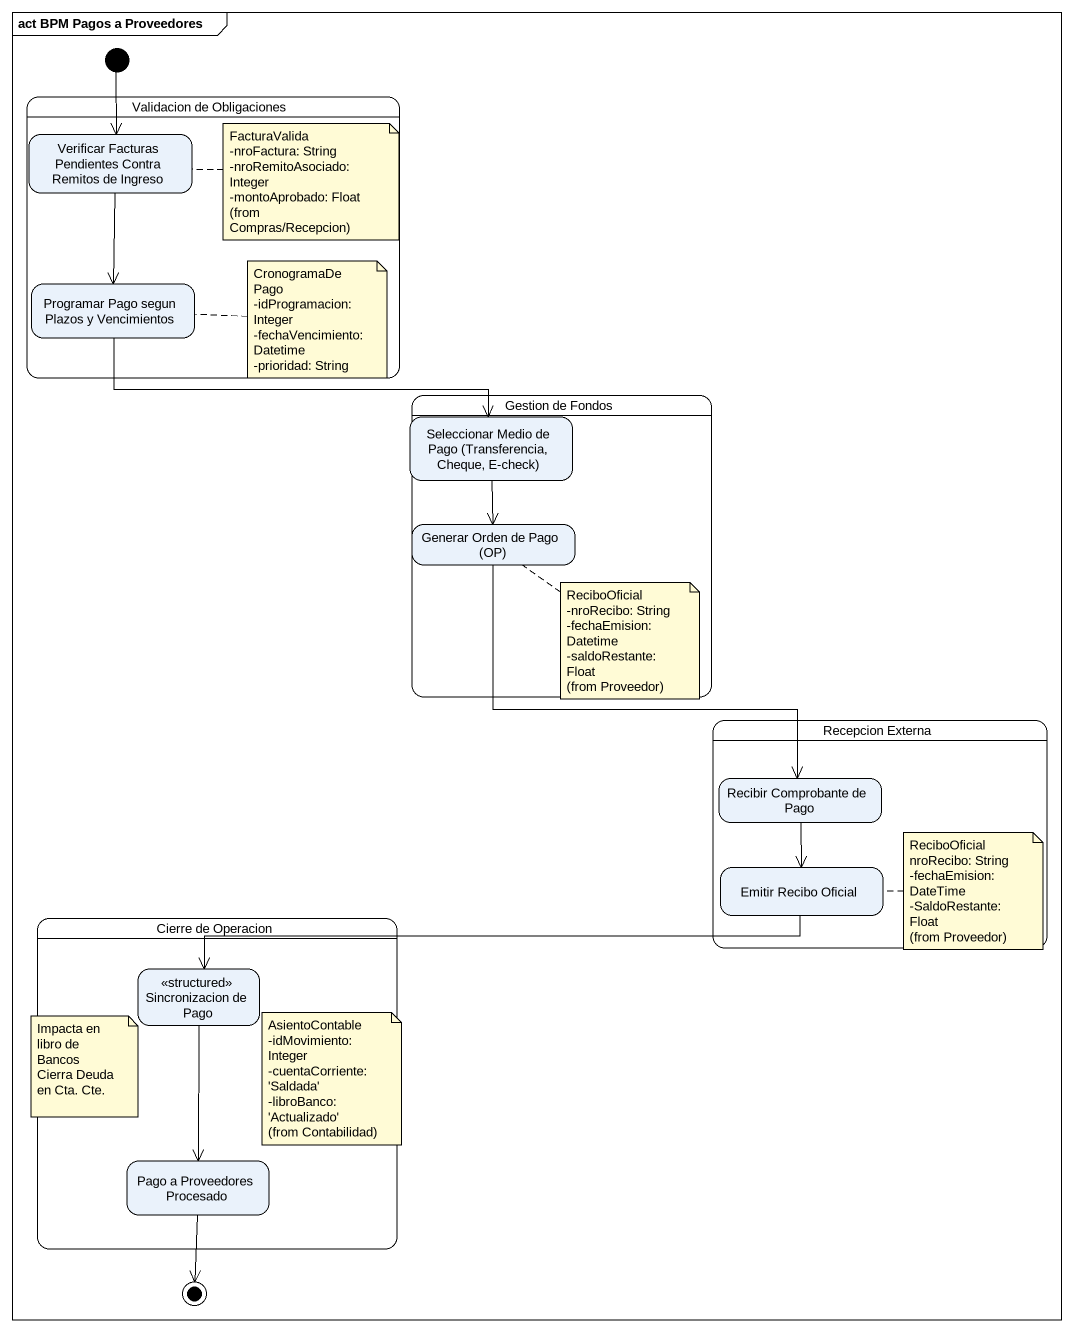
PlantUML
@startuml
mainframe act BPM Pagos a Proveedores
hide empty description
state initial1 <<start>>
state "Validacion de Obligaciones" as Validacion_de_Obligaciones {
  state "Verificar Facturas Pendientes Contra Remitos de Ingreso" as Verificar_Facturas
  state "Programar Pago segun Plazos y Vencimientos" as Programar_Pago_segun_Plazos
}
state "Gestion de Fondos" as Gestion_de_Fondos {
  state "Seleccionar Medio de Pago (Transferencia, Cheque, E-check)" as Seleccionar_Medio_de_Pago
  state "Generar Orden de Pago (OP)" as Generar_Orden_de_Pago_OP
}
state "Recepcion Externa" as Recepcion_Externa {
  state "Recibir Comprobante de Pago" as Recibir_Comprobante_de_Pago
  state "Emitir Recibo Oficial" as Emitir_Recibo_Oficial
}
state "Cierre de Operacion" as Cierre_de_Operacion {
  state "<<structured>> Sincronizacion de Pago" as structured_Sincronizacion
  state "Pago a Proveedores Procesado" as Pago_a_Proveedores_Procesado
}
state final1 <<end>>
initial1 --> Verificar_Facturas
Verificar_Facturas --> Programar_Pago_segun_Plazos
Programar_Pago_segun_Plazos -right-> Seleccionar_Medio_de_Pago
Seleccionar_Medio_de_Pago --> Generar_Orden_de_Pago_OP
Generar_Orden_de_Pago_OP --> Recibir_Comprobante_de_Pago
Recibir_Comprobante_de_Pago --> Emitir_Recibo_Oficial
Emitir_Recibo_Oficial -left-> structured_Sincronizacion
structured_Sincronizacion --> Pago_a_Proveedores_Procesado
Pago_a_Proveedores_Procesado --> final1
note right of Verificar_Facturas
  FacturaValida
  -nroFactura: String
  -nroRemitoAsociado: Integer
  -montoAprobado: Float
  (from Compras/Recepcion)
end note
note right of Programar_Pago_segun_Plazos
  CronogramaDePago
  -idProgramacion: Integer
  -fechaVencimiento: Datetime
  -prioridad: String
end note
note bottom of Generar_Orden_de_Pago_OP
  ReciboOficial
  -nroRecibo: String
  -fechaEmision: Datetime
  -saldoRestante: Float
  (from Proveedor)
end note
note right of Emitir_Recibo_Oficial
  ReciboOficial
  nroRecibo: String
  -fechaEmision: DateTime
  -SaldoRestante: Float
  (from Proveedor)
end note
note as N5
  Impacta en libro de Bancos
  Cierra Deuda en Cta. Cte.
end note
note as N6
  AsientoContable
  -idMovimiento: Integer
  -cuentaCorriente: 'Saldada'
  -libroBanco: 'Actualizado'
  (from Contabilidad)
end note
@enduml
